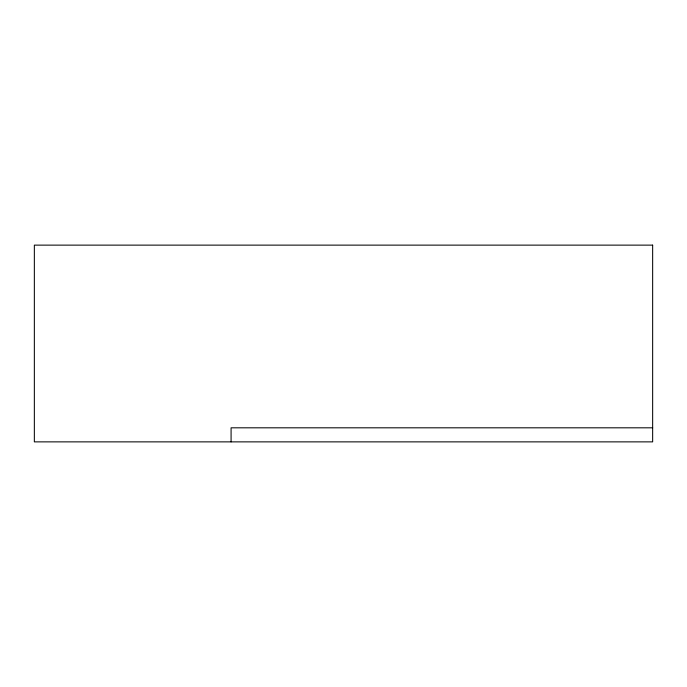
<?xml version="1.0" encoding="UTF-8"?>
<svg xmlns="http://www.w3.org/2000/svg" width="687" height="687" viewBox="0 0 687 687"><rect width="100%" height="100%" fill="white"/><g stroke="black" fill="none" stroke-linecap="round" stroke-linejoin="round"><path stroke-width="1.03" d="M652.65 427.812L231.081 427.812L231.081 441.87M652.65 245.13L34.35 245.13L34.35 441.87L652.65 441.87L652.65 245.13"/></g></svg>
